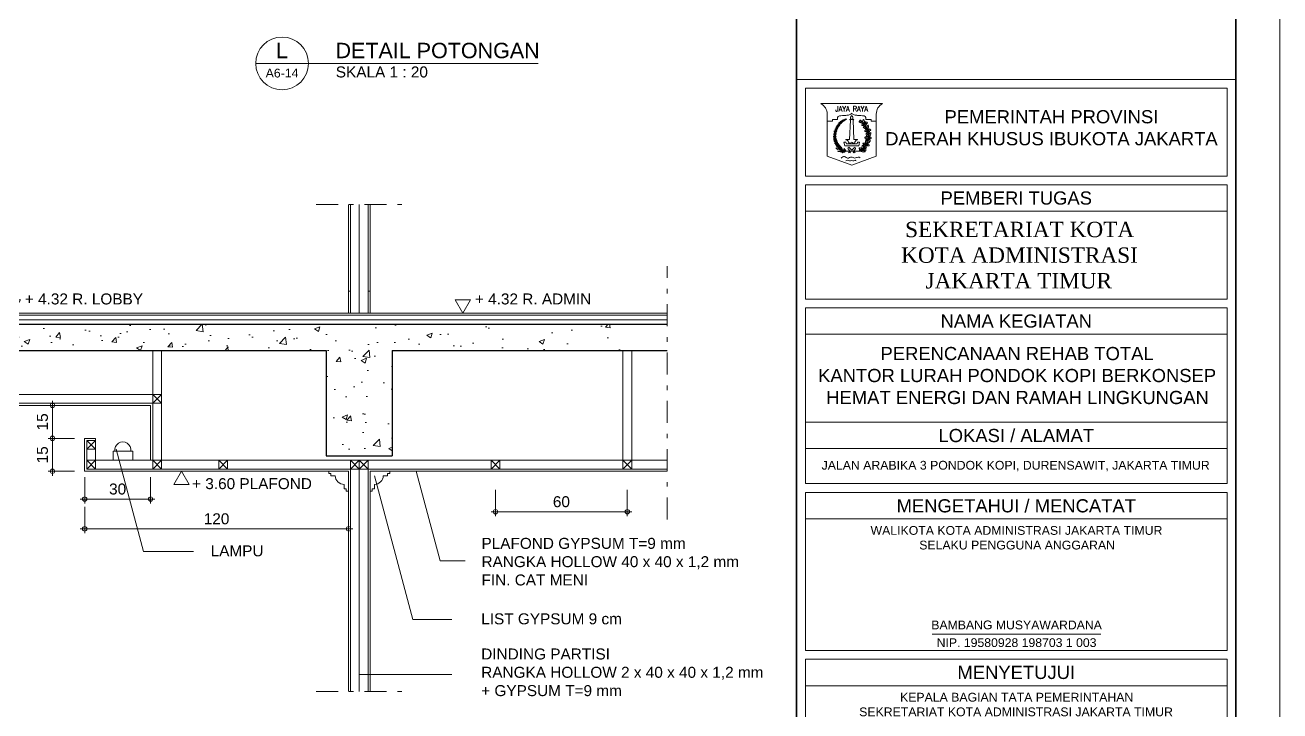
# Model space of a CAD drawing. Header units: millimetres. Extents: x -11 to 1625, y -267 to 180.
# Drawn here: x 617.18 to 645.74, y 59.49 to 75.1 of the extents above; entities that cross this region are included whole.
import ezdxf
from ezdxf.enums import TextEntityAlignment as Align

# ---------------------------------------------------------------- set-up
doc = ezdxf.new("R2010")
doc.units = ezdxf.units.MM
doc.linetypes.add('DASHDOT', pattern=[1, 0.5, -0.25, 0, -0.25])
for name, color, linetype, lineweight in [('ars', 11, 'Continuous', 5), ('blk', 1, 'Continuous', 30), ('GRS KOP', 1, 'Continuous', 35), ('kop', 7, 'Continuous', 20), ('lan', 7, 'Continuous', 15), ('not', 7, 'Continuous', 20), ('PARTISI', 190, 'Continuous', 9), ('pla', 213, 'Continuous', 15), ('u', 6, 'Continuous', 20)]:
    doc.layers.add(name, color=color, linetype=linetype, lineweight=lineweight)
doc.styles.add('BARU', font='complex.shx')
doc.styles.add('S', font='SIMPLEX', dxfattribs={"width": 1.1})
doc.styles.get("Standard").update_dxf_attribs({"font": 'ARIALUNI.TTF'})
doc.linetypes.add('BATTING', pattern='A,0.0001,-0.1,[134,ltypeshp.shx,S=0.1,R=0,X=-0.1,Y=0],-0.2,[134,ltypeshp.shx,S=0.1,R=180,X=0.1,Y=0],-0.1', length=0.4001)
doc.dimstyles.new('SK-20', dxfattribs={"dimtxt": 0.25, "dimasz": 0.1, "dimexe": 0.1, "dimexo": 0, "dimgap": 0.1, "dimtad": 1, "dimdec": 0, "dimlfac": 20, "dimzin": 12, "dimdsep": 46, "dimtxsty": 'Standard', "dimblk": 'BULAT', "dimcen": 0.1, "dimdle": 0.1, "dimclrd": 256, "dimclre": 256, "dimclrt": 256, "dimadec": 0, "dimazin": 3, "dimtfac": 1, "dimtdec": 0, "dimtix": 1, "dimtofl": 0, "dimtmove": 0, "dimatfit": 3, "dimldrblk": 'BULAT', "dimfxl": 0, "dimtolj": 1, "dimtzin": 0, "dimlwd": -1, "dimlwe": -1, "dimarcsym": 0})

# ---------------------------------------------------------------- blocks, each defined once
blk = doc.blocks.new('kop')
at = {"layer": 'ars'}
for p, q in [((74.521, 35.599), (74.496, 35.614)), ((74.534, 35.595), (74.538, 35.581)), ((74.578, 35.526), (74.553, 35.541)), ((74.578, 35.526), (74.581, 35.555)), ((74.6, 35.468), (74.612, 35.457)), ((74.614, 35.467), (74.614, 35.452)), ((74.621, 35.202), (74.607, 35.228)), ((74.634, 35.366), (74.615, 35.388)), ((74.621, 35.202), (74.64, 35.225)), ((74.631, 35.289), (74.635, 35.273)), ((74.634, 35.366), (74.643, 35.394)), ((74.642, 35.304), (74.637, 35.29)), ((74.472, 34.989), (74.502, 34.992)), ((74.537, 35.048), (74.537, 35.078)), ((74.552, 35.066), (74.578, 35.081))]:
    blk.add_line(p, q, dxfattribs=at)
for centre, radius, start, end in [((74.082, 35.701), 0.0281, 293.4007, 357.862), ((74.121, 35.674), 0.0281, 113.4007, 177.862), ((73.916, 35.414), 0.061, 164.619, 229.0804), ((73.817, 35.384), 0.061, 344.619, 49.0804), ((74.278, 35.315), 0.405, 114.0856, 237.6325), ((73.923, 35.456), 0.0488, 158.8649, 223.3262), ((73.852, 35.424), 0.061, 292.8994, 357.3608), ((73.937, 35.365), 0.061, 112.8994, 177.3608), ((73.842, 35.44), 0.0488, 338.8649, 43.3262), ((73.873, 35.469), 0.0488, 287.1453, 351.6066), ((73.935, 35.415), 0.0488, 107.1453, 171.6066), ((73.942, 35.493), 0.0488, 150.2996, 214.761), ((73.859, 35.489), 0.0488, 330.2996, 34.761), ((73.948, 35.451), 0.0488, 98.58, 163.0414), ((73.894, 35.513), 0.0488, 278.58, 343.0414), ((73.961, 35.528), 0.0488, 145.7989, 210.2603), ((73.879, 35.531), 0.0488, 325.7989, 30.2603), ((73.916, 35.552), 0.0488, 274.0793, 338.5407), ((73.965, 35.485), 0.0488, 94.0793, 158.5407), ((73.985, 35.56), 0.0488, 139.3679, 203.8292), ((73.904, 35.572), 0.0488, 319.3679, 23.8292), ((73.984, 35.517), 0.0488, 87.6483, 152.1096), ((73.943, 35.589), 0.0488, 267.6483, 332.1096), ((74.012, 35.589), 0.0488, 133.8416, 198.303), ((73.932, 35.609), 0.0488, 313.8416, 18.303), ((74.007, 35.547), 0.0488, 82.122, 146.5834), ((73.973, 35.622), 0.0488, 262.122, 326.5834), ((74.036, 35.612), 0.0439, 126.6239, 191.0853), ((73.967, 35.639), 0.0439, 306.6239, 11.0853), ((74.026, 35.575), 0.0439, 74.9043, 139.3657), ((74.005, 35.646), 0.0439, 254.9043, 319.3657), ((74, 35.656), 0.0352, 303.961, 8.4223), ((74.054, 35.632), 0.0352, 123.961, 188.4223), ((74.045, 35.603), 0.0352, 72.2414, 136.7027), ((74.03, 35.66), 0.0352, 252.2414, 316.7027), ((74.027, 35.676), 0.0352, 297.7406, 2.2019), ((74.078, 35.647), 0.0352, 117.7406, 182.2019), ((74.066, 35.619), 0.0352, 66.021, 130.4823), ((74.057, 35.677), 0.0352, 246.021, 310.4823), ((74.097, 35.661), 0.0281, 113.4007, 177.862), ((74.058, 35.688), 0.0281, 293.4007, 357.862), ((74.086, 35.64), 0.0281, 61.6811, 126.1424), ((74.082, 35.687), 0.0281, 241.6811, 306.1424), ((74.11, 35.653), 0.0281, 61.6811, 126.1424), ((74.106, 35.7), 0.0281, 241.6811, 306.1424), ((74.117, 35.713), 0.0281, 260.9368, 325.3982), ((74.136, 35.669), 0.0281, 80.9368, 145.3982), ((74.232, 35.315), 0.405, 302.3675, 44.4851), ((74.485, 35.674), 0.0613, 235.5154, 280.6207), ((74.445, 35.613), 0.0507, 1.4248, 71.624), ((74.541, 35.601), 0.0613, 235.5154, 280.6207), ((74.589, 35.652), 0.0795, 151.1819, 225.9956), ((74.502, 35.54), 0.0507, 1.4248, 71.624), ((74.526, 35.44), 0.0795, 20.9123, 95.7261), ((74.592, 35.547), 0.0795, 200.9123, 275.7261), ((74.464, 35.633), 0.0795, 331.1819, 45.9956), ((74.611, 35.596), 0.0507, 162.5946, 232.7938), ((74.538, 35.6), 0.0613, 313.598, 358.7033), ((74.566, 35.403), 0.0507, 343.1383, 53.3375), ((74.684, 35.504), 0.0795, 133.1999, 208.0136), ((74.559, 35.525), 0.0795, 313.1999, 28.0136), ((74.682, 35.427), 0.0507, 150.0679, 220.2671), ((74.611, 35.447), 0.0613, 301.0712, 346.1766), ((73.816, 35.253), 0.061, 2.2926, 66.7539), ((73.901, 35.312), 0.061, 182.2926, 246.7539), ((73.829, 35.191), 0.061, 12.6628, 77.1241), ((73.902, 35.264), 0.061, 192.6628, 257.1241), ((73.906, 35.362), 0.061, 172.3995, 236.8608), ((73.812, 35.319), 0.061, 352.3995, 56.8608), ((73.907, 35.225), 0.061, 200.2151, 264.6765), ((73.844, 35.143), 0.061, 20.2151, 84.6765), ((73.921, 35.183), 0.061, 206.1601, 270.6214), ((73.867, 35.095), 0.061, 26.1601, 90.6214), ((73.933, 35.316), 0.061, 120.6799, 185.1412), ((73.842, 35.364), 0.061, 300.6799, 5.1412), ((73.936, 35.271), 0.061, 130.573, 195.0343), ((73.837, 35.302), 0.061, 310.573, 15.0343), ((73.943, 35.23), 0.061, 140.9432, 205.4045), ((73.841, 35.243), 0.061, 320.9432, 25.4045), ((73.957, 35.19), 0.061, 140.9432, 205.4045), ((73.854, 35.203), 0.061, 320.9432, 25.4045), ((73.974, 35.153), 0.061, 146.9028, 211.3642), ((73.871, 35.155), 0.061, 326.9028, 31.3642), ((73.997, 35.115), 0.061, 146.6953, 211.1566), ((73.893, 35.117), 0.061, 326.6953, 31.1566), ((74.509, 35.12), 0.0507, 302.8967, 13.0959), ((74.644, 35.186), 0.0795, 153.0891, 227.9029), ((74.627, 35.286), 0.0613, 205.6201, 250.7254), ((74.52, 35.163), 0.0795, 333.0891, 47.9029), ((74.623, 35.449), 0.0613, 217.2288, 262.3342), ((74.629, 35.078), 0.0507, 106.5818, 176.781), ((74.663, 35.361), 0.0795, 171.1641, 245.9779), ((74.552, 35.301), 0.0795, 351.1641, 65.9779), ((74.562, 35.252), 0.0507, 331.5296, 41.7288), ((74.602, 35.228), 0.0795, 271.02, 345.8338), ((74.68, 35.129), 0.0795, 91.02, 165.8338), ((74.688, 35.241), 0.0507, 128.2781, 198.4773), ((74.63, 35.285), 0.0613, 279.2815, 324.3868), ((74.721, 35.315), 0.0795, 113.3027, 188.1164), ((74.611, 35.377), 0.0795, 293.3027, 8.1164), ((73.941, 35.145), 0.061, 208.508, 272.9693), ((73.891, 35.055), 0.061, 28.508, 92.9693), ((73.921, 35.015), 0.061, 40.0311, 104.4924), ((73.953, 35.113), 0.061, 220.0311, 284.4924), ((73.956, 34.978), 0.061, 49.2006, 113.662), ((73.971, 35.08), 0.061, 229.2006, 293.662), ((74.021, 35.084), 0.061, 144.8635, 209.3249), ((73.918, 35.089), 0.061, 324.8635, 29.3249), ((73.99, 34.949), 0.061, 44.4223, 108.8836), ((74.014, 35.049), 0.061, 224.4223, 288.8836), ((74.049, 35.054), 0.061, 144.4903, 208.9516), ((73.946, 35.059), 0.061, 324.4903, 28.9516), ((74.08, 35.031), 0.061, 156.1803, 220.6416), ((73.978, 35.016), 0.061, 336.1803, 40.6416), ((74.567, 35.052), 0.0795, 137.1076, 211.9214), ((74.441, 35.064), 0.0795, 317.1076, 31.9214), ((74.547, 34.969), 0.0507, 83.4432, 153.6424), ((74.537, 35.042), 0.0613, 234.4466, 279.5519), ((74.569, 34.993), 0.0612, 69.8962, 144.7099), ((74.541, 35.085), 0.0612, 249.8962, 324.7099), ((74.582, 35.119), 0.0613, 176.9872, 222.0926), ((74.591, 35.141), 0.0613, 257.5851, 302.6905)]:
    blk.add_arc(centre, radius, start, end, dxfattribs=at)
at = {"layer": 'ars', "color": 11}
for centre, radius, start, end in [((74.491, 34.995), 0.0613, 158.8696, 203.9749), ((74.422, 35.02), 0.0507, 284.779, 354.9783), ((74.44, 34.986), 0.016, 270, 302.3675)]:
    blk.add_arc(centre, radius, start, end, dxfattribs=at)
at = {"layer": 'ars'}
for points, start_tangent, end_tangent in [([(74.461, 35.651), (74.466, 35.634), (74.45, 35.624), (74.429, 35.623), (74.426, 35.64), (74.439, 35.661), (74.444, 35.672), (74.461, 35.663), (74.461, 35.651)], (0.714442, -0.699695), (0.714442, -0.699695)), ([(74.518, 35.578), (74.523, 35.561), (74.507, 35.551), (74.486, 35.55), (74.483, 35.567), (74.496, 35.588), (74.501, 35.599), (74.518, 35.589), (74.518, 35.578)], (0.714442, -0.699695), (0.714442, -0.699695)), ([(74.594, 35.435), (74.593, 35.416), (74.574, 35.412), (74.555, 35.418), (74.556, 35.435), (74.576, 35.451), (74.584, 35.459), (74.597, 35.445), (74.594, 35.435)], (0.458819, -0.88853), (0.458819, -0.88853)), ([(74.571, 35.605), (74.582, 35.591), (74.6, 35.598), (74.612, 35.615), (74.601, 35.627), (74.576, 35.629), (74.564, 35.631), (74.562, 35.612), (74.571, 35.605)], (0.149901, -0.988701), (0.149901, -0.988701)), ([(74.644, 35.445), (74.652, 35.429), (74.671, 35.432), (74.687, 35.445), (74.678, 35.46), (74.654, 35.467), (74.643, 35.472), (74.637, 35.453), (74.644, 35.445)], (-0.068112, -0.997678), (-0.068112, -0.997678)), ([(74.551, 35.127), (74.539, 35.113), (74.521, 35.122), (74.51, 35.139), (74.522, 35.151), (74.547, 35.151), (74.559, 35.152), (74.56, 35.133), (74.551, 35.127)], (-0.223771, -0.974642), (-0.223771, -0.974642)), ([(74.596, 35.277), (74.591, 35.26), (74.572, 35.259), (74.554, 35.269), (74.559, 35.285), (74.581, 35.297), (74.591, 35.303), (74.601, 35.287), (74.596, 35.277)], (0.270637, -0.962681), (0.270637, -0.962681)), ([(74.614, 35.117), (74.608, 35.1), (74.624, 35.089), (74.645, 35.088), (74.649, 35.104), (74.636, 35.126), (74.631, 35.137), (74.614, 35.128), (74.614, 35.117)], (-0.735998, -0.676983), (-0.735998, -0.676983)), ([(74.66, 35.272), (74.661, 35.253), (74.68, 35.25), (74.699, 35.256), (74.697, 35.273), (74.677, 35.288), (74.669, 35.297), (74.656, 35.282), (74.66, 35.272)], (-0.433585, -0.901113), (-0.433585, -0.901113)), ([(74.463, 35.013), (74.447, 35.004), (74.433, 35.018), (74.428, 35.037), (74.443, 35.045), (74.467, 35.037), (74.479, 35.034), (74.474, 35.016), (74.463, 35.013)], (-0.515761, -0.856733), (-0.515761, -0.856733)), ([(74.549, 35.011), (74.537, 34.997), (74.548, 34.981), (74.566, 34.972), (74.576, 34.985), (74.573, 35.01), (74.573, 35.022), (74.554, 35.021), (74.549, 35.011)], (-0.942817, -0.33331), (-0.942817, -0.33331))]:
    blk.add_spline(points, degree=3, dxfattribs=dict(at, start_tangent=start_tangent, end_tangent=end_tangent))
for points in [[(74.445, 34.97), (74.47, 34.975), (74.522, 34.973), (74.56, 34.955)], [(74.445, 34.97), (74.468, 34.959), (74.518, 34.947), (74.56, 34.955)]]:
    blk.add_spline(points, degree=3, dxfattribs=at)
at = {"layer": 'GRS KOP'}
for p, q in [((73, 1), (73, 54)), ((83, 1), (83, 54))]:
    blk.add_line(p, q, dxfattribs=at)
blk.add_lwpolyline([(1, 54), (83, 54), (83, 1), (1, 1)], close=True, dxfattribs=at)
at = {"layer": 'kop', "color": 7}
for p, q in [((84, 55), (84, 0)), ((84, 55), (84, 0)), ((74.235, 35.698), (74.275, 35.698)), ((74.205, 35.69), (74.305, 35.69)), ((74.225, 35.67), (74.205, 35.23)), ((74.285, 35.67), (74.305, 35.23)), ((74.075, 35.17), (74.124, 35.17)), ((74.075, 35.17), (74.095, 35.09)), ((74.124, 35.23), (74.124, 35.228)), ((74.124, 35.23), (74.205, 35.23)), ((74.124, 35.228), (74.129, 35.228)), ((74.124, 35.17), (74.134, 35.13)), ((74.134, 35.13), (74.376, 35.13)), ((74.195, 35.15), (74.235, 35.15)), ((74.275, 35.15), (74.315, 35.15)), ((74.305, 35.23), (74.386, 35.23)), ((74.376, 35.13), (74.386, 35.17)), ((74.381, 35.228), (74.386, 35.228)), ((74.386, 35.23), (74.386, 35.228)), ((74.386, 35.17), (74.435, 35.17)), ((74.415, 35.09), (74.435, 35.17)), ((74.095, 35.09), (74.415, 35.09))]:
    blk.add_line(p, q, dxfattribs=at)
at = {"layer": 'kop'}
for p, q in [((83, 36.6), (73, 36.6)), ((73.2, 34.4), (73.2, 36.4)), ((82.8, 36.4), (73.2, 36.4)), ((82.8, 34.4), (82.8, 36.4)), ((82.8, 34.4), (73.2, 34.4)), ((73.2, 31.6), (73.2, 34.2)), ((82.8, 34.2), (73.2, 34.2)), ((82.8, 31.6), (82.8, 34.2)), ((82.8, 33.6), (73.2, 33.6)), ((82.8, 31.6), (73.2, 31.6)), ((73.2, 27.4), (73.2, 31.4)), ((82.8, 31.4), (73.2, 31.4)), ((82.8, 27.4), (82.8, 31.4)), ((82.8, 30.8), (73.2, 30.8)), ((82.8, 28.8), (73.2, 28.8)), ((82.8, 28.2), (73.2, 28.2)), ((82.8, 27.4), (73.2, 27.4)), ((73.2, 23.6), (73.2, 27.2)), ((82.8, 27.2), (73.2, 27.2)), ((82.8, 23.6), (82.8, 27.2)), ((82.8, 26.6), (73.2, 26.6)), ((76.089, 23.976), (79.928, 23.976)), ((82.8, 23.6), (73.2, 23.6)), ((73.2, 19.8), (73.2, 23.4)), ((82.8, 23.4), (73.2, 23.4)), ((82.8, 19.8), (82.8, 23.4)), ((82.8, 22.8), (73.2, 22.8))]:
    blk.add_line(p, q, dxfattribs=at)
at = {"layer": 'kop', "color": 5}
for p, q in [((74.955, 36.05), (73.555, 36.05)), ((73.695, 35.81), (73.695, 34.85)), ((73.935, 35.73), (73.935, 35.69)), ((74.575, 35.73), (74.575, 35.69)), ((74.815, 35.81), (74.815, 34.85)), ((73.695, 35.65), (73.815, 35.65)), ((73.815, 35.69), (73.815, 35.65)), ((73.815, 35.69), (73.935, 35.69)), ((74.695, 35.69), (74.575, 35.69)), ((74.695, 35.69), (74.695, 35.65)), ((74.815, 35.65), (74.695, 35.65)), ((73.695, 34.85), (74.255, 34.65)), ((74.225, 34.95), (74.171, 35.022)), ((74.255, 34.986), (74.203, 35.046)), ((74.225, 34.95), (74.21, 34.93)), ((74.255, 34.986), (74.307, 35.046)), ((74.255, 34.65), (74.815, 34.85)), ((74.285, 34.95), (74.339, 35.022)), ((74.285, 34.95), (74.3, 34.93))]:
    blk.add_line(p, q, dxfattribs=at)
at = {"layer": 'kop', "color": 7}
for points in [[(74.235, 35.698), (74.233, 35.701), (74.231, 35.704), (74.229, 35.707), (74.228, 35.71), (74.227, 35.713), (74.227, 35.715), (74.226, 35.718), (74.226, 35.72), (74.226, 35.723), (74.226, 35.725), (74.226, 35.728), (74.226, 35.731), (74.226, 35.733), (74.227, 35.736), (74.228, 35.738), (74.229, 35.741), (74.23, 35.743), (74.232, 35.746), (74.234, 35.749), (74.236, 35.753), (74.24, 35.758), (74.244, 35.763), (74.249, 35.77), (74.255, 35.778)], [(74.275, 35.698), (74.277, 35.701), (74.279, 35.704), (74.281, 35.707), (74.282, 35.71), (74.283, 35.713), (74.283, 35.715), (74.284, 35.718), (74.284, 35.72), (74.284, 35.723), (74.284, 35.725), (74.284, 35.728), (74.284, 35.731), (74.284, 35.733), (74.283, 35.736), (74.282, 35.738), (74.281, 35.741), (74.28, 35.743), (74.278, 35.746), (74.276, 35.749), (74.274, 35.753), (74.27, 35.758), (74.266, 35.763), (74.261, 35.77), (74.255, 35.778)]]:
    blk.add_lwpolyline(points, dxfattribs=at)
at = {"layer": 'kop', "color": 1}
blk.add_lwpolyline([(74.07, 34.97), (74.44, 34.97)], close=True, dxfattribs=at)
at = {"layer": 'kop', "color": 5}
for points in [[(74.21, 34.97), (74.18, 34.93)], [(74.3, 34.97), (74.33, 34.93)]]:
    blk.add_lwpolyline(points, dxfattribs=at)
for centre, radius, start, end in [((73.419, 35.81), 0.276, 0, 60.5129), ((75.091, 35.81), 0.276, 119.4871, 180), ((73.975, 35.73), 0.04, 90, 180), ((74.535, 35.73), 0.04, 0, 90), ((74.187, 35.034), 0.02, 36.8699, 216.8699), ((74.323, 35.034), 0.02, 323.1301, 143.1301)]:
    blk.add_arc(centre, radius, start, end, dxfattribs=at)
at = {"layer": 'kop', "color": 7}
for centre, radius, start, end in [((74.198, 35.663), 0.0283, 15, 75), ((74.312, 35.663), 0.0283, 105, 165), ((74.079, 35.119), 0.12, 15, 65.3894), ((74.255, 35.15), 0.02, 0, 180), ((74.431, 35.119), 0.12, 114.6106, 165)]:
    blk.add_arc(centre, radius, start, end, dxfattribs=at)
at = {"layer": 'kop', "color": 1}
blk.add_arc((74.07, 34.986), 0.016, 237.6325, 270, dxfattribs=at)
at = {"layer": 'kop', "color": 5}
for points in [[(74.255, 35.83), (74.232, 35.807), (74.2, 35.793), (74.12, 35.782), (74.046, 35.777), (73.975, 35.77)], [(74.255, 35.83), (74.278, 35.807), (74.31, 35.793), (74.39, 35.782), (74.464, 35.777), (74.535, 35.77)], [(74.023, 34.99), (74.006, 34.984), (73.974, 34.992), (73.925, 35.01), (73.891, 35.041)], [(74.038, 34.971), (74.016, 34.967), (73.997, 34.959), (73.964, 34.956), (73.932, 34.964)], [(74.082, 34.965), (74.066, 34.956), (74.034, 34.952), (74.006, 34.952), (73.992, 34.948)], [(74.015, 34.807), (74.089, 34.844), (74.162, 34.807), (74.249, 34.833), (74.326, 34.809), (74.4, 34.83), (74.45, 34.817)], [(74.125, 34.97), (74.104, 34.959), (74.093, 34.947), (74.051, 34.932), (74.033, 34.937)], [(74.113, 34.984), (74.085, 34.986), (74.071, 34.993), (74.051, 34.993)], [(74.125, 34.97), (74.112, 34.996), (74.085, 35.02), (74.081, 35.031)], [(74.12, 34.747), (74.16, 34.759), (74.204, 34.744), (74.255, 34.753), (74.3, 34.744), (74.332, 34.758), (74.357, 34.749)]]:
    blk.add_spline(points, degree=3, dxfattribs=at)
at = {"layer": 'kop', "color": 5, "style": 'BARU', "width": 0.9}
blk.add_text('JAYA RAYA', height=0.12, dxfattribs=at).set_placement((74.255, 35.93), align=Align.MIDDLE)
at = {"layer": 'kop'}
for s, height, p in [('PEMERINTAH PROVINSI', 0.29998, (78.8, 35.75)), ('DAERAH KHUSUS IBUKOTA JAKARTA', 0.29998, (78.8, 35.25)), ('PEMBERI TUGAS', 0.3, (78, 33.9)), ('NAMA KEGIATAN', 0.3, (78, 31.1)), ('LOKASI / ALAMAT', 0.3, (78, 28.5)), ('JALAN ARABIKA 3 PONDOK KOPI, DURENSAWIT, JAKARTA TIMUR', 0.2, (77.986, 27.8)), ('MENGETAHUI / MENCATAT', 0.3, (78, 26.9)), ('BAMBANG MUSYAWARDANA', 0.19926, (78.007, 24.183)), ('NIP. 19580928 198703 1 003', 0.19926, (78.007, 23.78)), ('MENYETUJUI', 0.3, (78, 23.1))]:
    blk.add_text(s, height=height, dxfattribs=at).set_placement(p, align=Align.MIDDLE)
at = {"layer": 'kop', "attachment_point": 1, "style": 'BARU'}
for s, width, insert, char_height in [('\\pi1.4375;{\\fRomantic|b0|i0|c2|p2;SEKRETARIAT KOTA\\P\\pi1.3461;KOTA ADMINISTRASI\\P\\pi1.9027;JAKARTA TIMUR}', 7.94943, (74.033, 33.359), 0.35), ('\\pi0.65609;{\\fArial|b0|i0|c0|p34;WALIKOTA KOTA ADMINISTRASI JAKARTA TIMUR\\P\\pi1.7645;SELAKU PENGGUNA ANGGARAN}', 7.94943, (74.027, 26.434), 0.2), ('\\pi1.5072;{\\fArial|b0|i0|c0|p34;KEPALA BAGIAN TATA PEMERINTAHAN\\P\\pi0.57794;SEKRETARIAT KOTA ADMINISTRASI JAKARTA TIMUR\\P\\pi1.4412;SELAKU PEJABAT PEMBUAT KOMITMEN}', 8.28085, (73.847, 22.638), 0.2)]:
    blk.add_mtext_dynamic_manual_height_columns(s, width=width, gutter_width=1.5, heights=[0], dxfattribs=dict(at, insert=insert, char_height=char_height))
at = {"layer": 'kop', "insert": (73.464, 30.51), "char_height": 0.3, "attachment_point": 1}
blk.add_mtext_dynamic_manual_height_columns('\\pi1.446;PERENCANAAN REHAB TOTAL \\P\\pi0.026798;KANTOR LURAH PONDOK KOPI BERKONSEP \\P\\pi0.21087;HEMAT ENERGI DAN RAMAH LINGKUNGAN', width=9.06362, gutter_width=1.5, heights=[0], dxfattribs=at)
at = {"layer": 'kop', "style": 'BARU', "flags": 4}
for p, height in [((73.8, 5.4), 0.35), ((80.303, 5.382), 0.25), ((73.8, 4.9), 0.35), ((80.303, 4.882), 0.25), ((73.8, 4.4), 0.35), ((80.303, 4.382), 0.25)]:
    blk.add_attdef('-', p, '', height=height, dxfattribs=at)
at = {"layer": 'kop', "flags": 4}
for tag, p in [('AR-00', (78.057, 2.648)), ('00', (81.238, 2.647))]:
    blk.add_attdef(tag, text='', height=0.35, dxfattribs=at).set_placement(p, align=Align.MIDDLE)
blk = doc.blocks.new('BULAT')
for p, q in [((-1, 0), (1, 0)), ((0, -1), (0, 1))]:
    blk.add_line(p, q)
blk.add_circle((0, 0), 0.5)
blk = doc.blocks.new('*D2963')
at = {"layer": 'Defpoints', "color": 0, "ltscale": 0.15}
for p in [(618.536, 64.134), (624.541, 64.134), (618.536, 63.634)]:
    blk.add_point(p, dxfattribs=at)
at = {"layer": 'u', "ltscale": 0.15}
for p, q in [((618.536, 64.134), (618.536, 63.534)), ((624.541, 64.134), (624.541, 63.534)), ((624.441, 63.634), (618.636, 63.634))]:
    blk.add_line(p, q, dxfattribs=at)
at = {"layer": 'u', "ltscale": 0.15, "xscale": 0.1, "yscale": 0.1, "zscale": 0.1, "rotation": 180}
blk.add_blockref('BULAT', (618.536, 63.634), dxfattribs=at)
at = {"layer": 'u', "ltscale": 0.15, "xscale": 0.1, "yscale": 0.1, "zscale": 0.1}
blk.add_blockref('BULAT', (624.541, 63.634), dxfattribs=at)
at = {"layer": 'u', "ltscale": 0.15, "insert": (621.538, 63.861), "char_height": 0.25, "attachment_point": 5}
blk.add_mtext('\\A1;120', dxfattribs=at)
blk = doc.blocks.new('*D2964')
at = {"layer": 'Defpoints', "color": 0, "ltscale": 0.15}
for p in [(618.303, 65.694), (617.803, 64.944), (618.303, 64.944)]:
    blk.add_point(p, dxfattribs=at)
at = {"layer": 'u', "ltscale": 0.15}
for p, q in [((618.303, 65.694), (617.703, 65.694)), ((617.803, 65.594), (617.803, 65.044)), ((618.303, 64.944), (617.703, 64.944))]:
    blk.add_line(p, q, dxfattribs=at)
at = {"layer": 'u', "ltscale": 0.15, "xscale": 0.1, "yscale": 0.1, "zscale": 0.1}
for p, rotation in [((617.803, 65.694), 90), ((617.803, 64.944), 270)]:
    blk.add_blockref('BULAT', p, dxfattribs=dict(at, rotation=rotation))
at = {"layer": 'u', "ltscale": 0.15, "insert": (617.575, 65.319), "char_height": 0.25, "attachment_point": 5, "rotation": 90}
blk.add_mtext('\\A1;15', dxfattribs=at)
blk = doc.blocks.new('*D2965')
at = {"layer": 'Defpoints', "color": 0, "ltscale": 0.15}
for p in [(618.303, 66.444), (617.803, 65.694), (618.303, 65.694)]:
    blk.add_point(p, dxfattribs=at)
at = {"layer": 'u', "ltscale": 0.15}
for p, q in [((618.303, 66.444), (617.703, 66.444)), ((617.803, 66.344), (617.803, 65.794)), ((618.303, 65.694), (617.703, 65.694))]:
    blk.add_line(p, q, dxfattribs=at)
at = {"layer": 'u', "ltscale": 0.15, "xscale": 0.1, "yscale": 0.1, "zscale": 0.1}
for p, rotation in [((617.803, 66.444), 90), ((617.803, 65.694), 270)]:
    blk.add_blockref('BULAT', p, dxfattribs=dict(at, rotation=rotation))
at = {"layer": 'u', "ltscale": 0.15, "insert": (617.575, 66.069), "char_height": 0.25, "attachment_point": 5, "rotation": 90}
blk.add_mtext('\\A1;15', dxfattribs=at)
blk = doc.blocks.new('*D2966')
at = {"layer": 'Defpoints', "color": 0, "ltscale": 0.15}
for p in [(618.536, 64.811), (620.036, 64.811), (620.036, 64.311)]:
    blk.add_point(p, dxfattribs=at)
at = {"layer": 'u', "ltscale": 0.15}
for p, q in [((618.536, 64.811), (618.536, 64.211)), ((620.036, 64.811), (620.036, 64.211)), ((618.636, 64.311), (619.936, 64.311))]:
    blk.add_line(p, q, dxfattribs=at)
at = {"layer": 'u', "ltscale": 0.15, "xscale": 0.1, "yscale": 0.1, "zscale": 0.1, "rotation": 180}
blk.add_blockref('BULAT', (618.536, 64.311), dxfattribs=at)
at = {"layer": 'u', "ltscale": 0.15, "xscale": 0.1, "yscale": 0.1, "zscale": 0.1}
blk.add_blockref('BULAT', (620.036, 64.311), dxfattribs=at)
at = {"layer": 'u', "ltscale": 0.15, "insert": (619.286, 64.539), "char_height": 0.25, "attachment_point": 5}
blk.add_mtext('\\A1;30', dxfattribs=at)
blk = doc.blocks.new('PEIL')
blk.add_lwpolyline([(-0.188, 0.325), (0.188, 0.325), (0, 0)], close=True)
at = {"style": 'S', "width": 1.1, "flags": 4}
blk.add_attdef('CAT', (0.265, 0.036), '', height=0.2, dxfattribs=at)
blk = doc.blocks.new('*D2967')
at = {"layer": 'Defpoints', "color": 0, "ltscale": 0.15}
for p in [(627.886, 64.523), (630.886, 64.523), (630.886, 64.023)]:
    blk.add_point(p, dxfattribs=at)
at = {"layer": 'u', "ltscale": 0.15}
for p, q in [((627.886, 64.523), (627.886, 63.923)), ((630.886, 64.523), (630.886, 63.923)), ((627.986, 64.023), (630.786, 64.023))]:
    blk.add_line(p, q, dxfattribs=at)
at = {"layer": 'u', "ltscale": 0.15, "xscale": 0.1, "yscale": 0.1, "zscale": 0.1, "rotation": 180}
blk.add_blockref('BULAT', (627.886, 64.023), dxfattribs=at)
at = {"layer": 'u', "ltscale": 0.15, "xscale": 0.1, "yscale": 0.1, "zscale": 0.1}
blk.add_blockref('BULAT', (630.886, 64.023), dxfattribs=at)
at = {"layer": 'u', "ltscale": 0.15, "insert": (629.386, 64.25), "char_height": 0.25, "attachment_point": 5}
blk.add_mtext('\\A1;60', dxfattribs=at)
blk = doc.blocks.new('PEILA')
blk.add_lwpolyline([(-0.188, -0.325), (0.188, -0.325), (0, 0)], close=True)
at = {"style": 'S', "width": 1.1, "flags": 4}
blk.add_attdef('CAT', (0.265, -0.289), '', height=0.2, dxfattribs=at)
blk = doc.blocks.new('Ndtpd')
blk.add_line((0.747, 0), (-0.747, 0))
blk.add_circle((0, 0), 0.747)
at = {"flags": 4}
for tag, height, p in [('NO', 0.5, (0, 0.148)), ('NOLBR', 0.3, (0, -0.398))]:
    blk.add_attdef(tag, text='', height=height, dxfattribs=at).set_placement(p, align=Align.CENTER)
for tag, p, height in [('NDTPD', (1.516, 0.148), 0.5), ('SKALA', (1.523, -0.398), 0.3)]:
    blk.add_attdef(tag, p, '', height=height, dxfattribs=at)

msp = doc.modelspace()

# ---------------------------------------------------------------- hatches: boundary and pattern name
at = {"layer": 'lan'}
h = msp.add_hatch(dxfattribs=at)
h.set_pattern_fill('AR-CONC', color=256, scale=0.007)
h.set_pattern_definition([(50, (293.1623, -28.5941), (1.2752927, -0.1115736), [0.13335, -1.46685]), (355, (293.1623, -28.594), (-0.246704, 1.337398), [0.10668, -1.173484]), (100.45144, (293.2685, -28.6034), (1.0285887, 1.2258243), [0.11333, -1.2466317]), (46.1842, (293.1623, -28.2385), (1.897553, -0.294296), [0.200025, -2.200275]), (96.63556, (293.3204, -28.263), (1.661829, 1.731983), [0.169995, -1.869949]), (351.18415, (293.1623, -28.2385), (1.661829, 1.731983), [0.16002, -1.760218]), (21, (293.3401, -28.3274), (1.0613007, -0.7158564), [0.13335, -1.46685]), (326, (293.34, -28.3274), (0.432614, 1.289316), [0.10668, -1.17348]), (71.45144, (293.4285, -28.387), (1.493915, 0.5734594), [0.11333, -1.2466296]), (37.5, (293.16226, -28.59407), (0.0216202, 0.5918853), [0, -1.159256, 0, -1.19126, 0, -1.177925]), (7.5, (293.16226, -28.59407), (0.4677376, 0.701264), [0, -0.679196, 0, -1.132586, 0, -0.448945]), (327.5, (292.76576, -28.59407), (0.94913417, -0.0401012), [0, -0.4445, 0, -1.38684, 0, -1.84023]), (317.5, (292.588, -28.5941), (1.0369043, 0.1779854), [0, -0.57785, 0, -0.921004, 0, -1.30683])])
h.paths.add_polyline_path([(613.5144598, 68.2942077), (613.5144598, 67.6942077), (624.0357177, 67.6942077), (624.0357177, 65.2942077), (625.5357177, 65.2942077), (625.5357177, 67.6942077), (631.0884451, 67.6942077), (631.0884451, 68.2942077)])

# ---------------------------------------------------------------- linework, layer by layer
at = {"layer": 'ars'}
for p, q in [((624.5407177, 71.0146556), (624.5407177, 68.5442077)), ((625.0307177, 71.0146556), (625.0307177, 68.5442077)), ((624.5407177, 69.0442077), (624.5857177, 69.0442077)), ((624.9857177, 69.0442077), (625.0307177, 69.0442077)), ((613.5144598, 68.5442077), (631.7908863, 68.5442077)), ((613.5144598, 68.4942077), (631.7908863, 68.4942077)), ((620.0857177, 66.4942077), (620.2857177, 66.6942077)), ((620.0857177, 66.6942077), (620.2857177, 66.4942077)), ((613.5144598, 66.4442077), (620.0357177, 66.4442077)), ((620.0357177, 66.4442077), (620.0357177, 65.1942077)), ((618.5357177, 64.9442077), (618.5357177, 65.6942077)), ((618.7857177, 65.6942077), (618.5357177, 65.6942077)), ((618.7857177, 65.6442077), (618.7857177, 65.6942077)), ((618.5857177, 65.4442077), (618.7857177, 65.6442077)), ((618.5857177, 65.6442077), (618.7857177, 65.4442077)), ((618.5857177, 64.9942077), (618.7857177, 65.1942077)), ((618.5857177, 65.1942077), (618.7857177, 64.9942077)), ((620.0857177, 64.9942077), (620.2857177, 65.1942077)), ((620.0857177, 65.1942077), (620.2857177, 64.9942077)), ((621.5857177, 64.9942077), (621.7857177, 65.1942077)), ((621.5857177, 65.1942077), (621.7857177, 64.9942077)), ((624.5857177, 64.9942077), (624.7857177, 65.1942077)), ((624.5857177, 65.1942077), (624.7857177, 64.9942077)), ((624.9857177, 64.9942077), (624.7857177, 65.1942077)), ((624.9857177, 65.1942077), (624.7857177, 64.9942077)), ((627.9857177, 64.9942077), (627.7857177, 65.1942077)), ((627.9857177, 65.1942077), (627.7857177, 64.9942077)), ((630.9857177, 64.9942077), (630.7857177, 65.1942077)), ((630.9857177, 65.1942077), (630.7857177, 64.9942077)), ((618.5357177, 64.9442077), (624.5407177, 64.9442077)), ((624.5407177, 64.9442077), (624.5407177, 59.9334316)), ((625.0307177, 64.9442077), (631.7908863, 64.9442077)), ((625.0307177, 64.9442077), (625.0307177, 59.9334316))]:
    msp.add_line(p, q, dxfattribs=at)
at = {"layer": 'ars', "linetype": 'BATTING', "ltscale": 0.25}
msp.add_line((613.5144598, 68.3942077), (631.7908863, 68.3942077), dxfattribs=at)
at = {"layer": 'ars'}
msp.add_lwpolyline([(619.6333263, 65.1942077), (619.188109, 65.1942077), (619.188109, 65.4036937), (619.6333263, 65.4036937)], close=True, dxfattribs=at)
msp.add_arc((619.4058695, 65.4294576), 0.1830589, 351.90926617, 188.09073383, dxfattribs=at)
at = {"layer": 'blk'}
for p, q in [((613.5144598, 68.2942077), (631.7908863, 68.2942077)), ((613.5144598, 67.6942077), (624.0357177, 67.6942077)), ((624.0357177, 67.6942077), (624.0357177, 65.2942077)), ((625.5357177, 67.6942077), (625.5357177, 65.2942077)), ((625.5357177, 67.6942077), (631.7908863, 67.6942077)), ((624.0357177, 65.2942077), (625.5357177, 65.2942077))]:
    msp.add_line(p, q, dxfattribs=at)
at = {"layer": 'lan'}
for points in [[(624.1407177, 64.8442077), (624.1407177, 64.8942077), (624.0907177, 64.8942077), (624.0907177, 64.9442077), (624.5407177, 64.9442077), (624.5407177, 64.4942077), (624.4907177, 64.4942077), (624.4907177, 64.5442077), (624.4407177, 64.5442077), (624.4407177, 64.6442077, -0.4142135624), (624.2407177, 64.8442077)], [(625.4307177, 64.8442077), (625.4307177, 64.8942077), (625.4807177, 64.8942077), (625.4807177, 64.9442077), (625.0307177, 64.9442077), (625.0307177, 64.4942077), (625.0807177, 64.4942077), (625.0807177, 64.5442077), (625.1307177, 64.5442077), (625.1307177, 64.6442077, 0.4142135624), (625.3307177, 64.8442077)]]:
    msp.add_lwpolyline(points, format="xyb", close=True, dxfattribs=at)
at = {"layer": 'not'}
for p, q in [((623.6280915, 74.2282609), (628.855129, 74.2282609)), ((619.8771322, 63.1176606), (619.2533921, 65.4454903)), ((626.0081502, 61.5695847), (625.1307177, 64.8442077)), ((626.6271284, 62.9021734), (626.079967, 64.9442077)), ((621.0124828, 63.1176606), (619.8771322, 63.1176606)), ((627.1992493, 62.9021734), (626.6271284, 62.9021734)), ((626.8898084, 61.5695847), (626.0081502, 61.5695847)), ((626.8898084, 60.3199818), (624.7857177, 60.3199818))]:
    msp.add_line(p, q, dxfattribs=at)
at = {"layer": 'not', "linetype": 'DASHDOT'}
for p, q in [((623.8057177, 71.0146556), (625.7657177, 71.0146556)), ((631.7908863, 63.8442786), (631.7908863, 69.6110762)), ((623.8057177, 59.9334316), (625.7657177, 59.9334316))]:
    msp.add_line(p, q, dxfattribs=at)
at = {"layer": 'PARTISI'}
for p, q in [((624.5857177, 71.0146556), (624.5857177, 68.5442077)), ((624.7857177, 71.0146556), (624.7857177, 68.5442077)), ((624.9857177, 71.0146556), (624.9857177, 68.5442077)), ((624.5857177, 65.1942077), (624.5857177, 59.9334316)), ((624.7857177, 65.1942077), (624.7857177, 59.9334316)), ((624.9857177, 65.1942077), (624.9857177, 59.9334316))]:
    msp.add_line(p, q, dxfattribs=at)
at = {"layer": 'pla'}
for p, q in [((620.0857177, 67.6942077), (620.0857177, 64.9942077)), ((620.2857177, 67.6942077), (620.2857177, 64.9942077)), ((630.7857177, 67.6942077), (630.7857177, 64.9942077)), ((630.9857177, 67.6942077), (630.9857177, 64.9942077)), ((613.5144598, 66.6942077), (620.2857177, 66.6942077)), ((613.5144598, 66.4942077), (620.2857177, 66.4942077)), ((618.5857177, 65.6442077), (618.5857177, 64.9942077)), ((618.7857177, 65.6442077), (618.5857177, 65.6442077)), ((618.5857177, 65.6442077), (618.5857177, 64.9942077)), ((618.7857177, 65.4442077), (618.5857177, 65.4442077)), ((618.7857177, 65.6442077), (618.7857177, 64.9942077)), ((618.7857177, 65.6442077), (618.7857177, 64.9942077)), ((618.5857177, 65.1942077), (631.7908863, 65.1942077)), ((618.7857177, 65.1942077), (618.7857177, 64.9942077)), ((620.2857177, 65.1942077), (620.2857177, 64.9942077)), ((621.5857177, 65.1942077), (621.5857177, 64.9942077)), ((621.7857177, 65.1942077), (621.7857177, 64.9942077)), ((627.7857177, 65.1942077), (627.7857177, 64.9942077)), ((627.9857177, 65.1942077), (627.9857177, 64.9942077)), ((618.5857177, 64.9942077), (631.7908863, 64.9942077))]:
    msp.add_line(p, q, dxfattribs=at)

# ---------------------------------------------------------------- block references
at = {"layer": 'kop'}
msp.add_blockref('kop', (561.738206, 37.2640826), dxfattribs=at)
at = {"layer": 'not'}
ref = msp.add_blockref('Ndtpd', (623.0280915, 74.2282609), dxfattribs=dict(at, xscale=0.803212851405533, yscale=0.803212851405533, zscale=0.803212851405533))
ref.add_attrib('NO', 'L', dxfattribs={"layer": '0', "height": 0.35, "flags": 4}).set_placement((623.0277643, 74.3467867), align=Align.CENTER)
ref.add_attrib('NDTPD', 'DETAIL POTONGAN', (624.2457761, 74.3467867), dxfattribs={"layer": '0', "height": 0.35, "flags": 4})
ref.add_attrib('NOLBR', 'A6-14', dxfattribs={"layer": '0', "height": 0.2, "flags": 4}).set_placement((623.0277643, 73.908291), align=Align.CENTER)
ref.add_attrib('SKALA', 'SKALA 1 : 20', (624.2515762, 73.908291), dxfattribs={"layer": '0', "height": 0.25, "flags": 4})
ref = msp.add_blockref('PEIL', (616.8984833, 68.5442077), dxfattribs=dict(at, xscale=0.9237604307034011, yscale=0.9237604307034011, zscale=0.9237604307034011))
ref.add_attrib('CAT', '+ 4.32 R. LOBBY', (617.1751568, 68.7415136), dxfattribs={"layer": '0', "height": 0.25, "flags": 4})
ref = msp.add_blockref('PEIL', (627.1409994, 68.5442077), dxfattribs=dict(at, xscale=0.9237604307034011, yscale=0.9237604307034011, zscale=0.9237604307034011))
ref.add_attrib('CAT', '+ 4.32 R. ADMIN', (627.417673, 68.7415136), dxfattribs={"layer": '0', "height": 0.25, "flags": 4})
ref = msp.add_blockref('PEILA', (620.7370854, 64.9442077), dxfattribs=dict(at, xscale=0.9237604307034011, yscale=0.9237604307034011, zscale=0.9237604307034011))
ref.add_attrib('CAT', '+ 3.60 PLAFOND', (620.9804307, 64.5376559), dxfattribs={"layer": '0', "height": 0.25, "flags": 4})

# ---------------------------------------------------------------- texts
at = {"layer": 'not', "char_height": 0.25}
for s, width, insert, attachment_point in [('PLAFOND GYPSUM T=9 mm\\PRANGKA HOLLOW 40 x 40 x 1,2 mm\\PFIN. CAT MENI', 5.991879666, (627.5670685, 63.4287001), 1), ('LAMPU', 1.281276938, (622.6062494, 63.2586633), 3), ('LIST GYPSUM 9 cm', 4.790343037, (627.5610086, 61.7105874), 1), ('DINDING PARTISI\\PRANGKA HOLLOW 2 x 40 x 40 x 1,2 mm\\P+ GYPSUM T=9 mm', 6.45299154, (627.5610086, 60.9105874), 1)]:
    msp.add_mtext_dynamic_manual_height_columns(s, width=width, gutter_width=4.3707989, heights=[0], dxfattribs=dict(at, insert=insert, attachment_point=attachment_point))

# ---------------------------------------------------------------- dimensions: what is measured, and where the dimension line sits
at = {"layer": 'u', "ltscale": 0.15}
for base, p1, p2, angle, picture, middle in [((617.8026771, 65.6942077), (618.3026771, 66.4442077), (618.3026771, 65.6942077), 270, '*D2965', (617.8026771, 66.0692077)), ((617.8026771, 64.9442077), (618.3026771, 65.6942077), (618.3026771, 64.9442077), 270, '*D2964', (617.8026771, 65.3192077)), ((618.5357177, 63.6336054), (624.5407177, 64.1336054), (618.5357177, 64.1336054), 180, '*D2963', (621.5382177, 63.6336054))]:
    dim = msp.add_linear_dim(base=base, p1=p1, p2=p2, angle=angle, dimstyle='SK-20', dxfattribs=at)
    dim.commit()
    dim.dimension.update_dxf_attribs({"geometry": picture, "text_midpoint": middle, "dimtype": 160})
for base, p1, p2, picture, middle in [((620.0357177, 64.3111672), (618.5357177, 64.8111672), (620.0357177, 64.8111672), '*D2966', (619.2857177, 64.3111672)), ((630.8857177, 64.0225681), (627.8857177, 64.5225681), (630.8857177, 64.5225681), '*D2967', (629.3857177, 64.0225681))]:
    dim = msp.add_linear_dim(base=base, p1=p1, p2=p2, dimstyle='SK-20', dxfattribs=at)
    dim.commit()
    dim.dimension.update_dxf_attribs({"geometry": picture, "text_midpoint": middle, "dimtype": 160})

doc.saveas('drawing.dxf')
